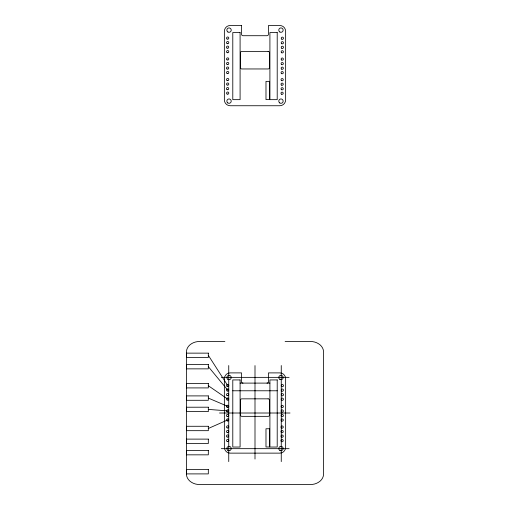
<?xml version="1.0" encoding="UTF-8"?>
<svg xmlns="http://www.w3.org/2000/svg" width="510" height="510" viewBox="0 0 510 510"><rect width="100%" height="100%" fill="white"/><g stroke="black" fill="none" stroke-linecap="round" stroke-linejoin="round"><path stroke-width="0.76" d="M208.322 428.476L227.677 419.928M224.884 341.522L199.493 341.522C193.526 341.362 186.539 345.385 186.43 351.919L186.43 474.102C186.539 480.643 193.526 484.666 199.493 484.5L310.507 484.5C316.474 484.666 323.461 480.643 323.57 474.102L323.57 351.919C323.461 345.385 316.474 341.362 310.507 341.522L285.115 341.522M221.302 377.355L289.094 377.355M240.089 383.106L269.911 383.106M232.751 390.781L277.249 390.781M219.51 413.011L290.012 413.011M221.302 448.666L289.094 448.666M208.322 409.402L227.677 410.875M208.322 398.093L227.677 406.342M208.322 385.719L227.677 399.069M208.322 366.645L227.677 390.01M208.322 355.336L227.677 385.477M281.259 365.536L281.259 461.601M255 365.594L255 459.038M228.741 365.536L228.741 461.601M266.998 383.106A1.46 1.46 0 0 0 268.458 381.646L268.458 372.893L279.805 372.893A5.833 5.833 0 0 1 285.638 378.726L285.638 447.295A5.833 5.833 0 0 1 279.805 453.135L230.195 453.135A5.833 5.833 0 0 1 224.362 447.295L224.362 378.726A5.833 5.833 0 0 1 230.195 372.893L241.542 372.893L241.542 381.646A1.46 1.46 0 0 0 243.002 383.106M208.322 364.433L186.437 364.465L186.437 368.858L208.322 368.858L208.322 364.433M208.322 407.197L186.437 407.229L186.437 411.615L208.322 411.615L208.322 407.197M208.322 450.419L186.437 450.445L186.437 454.837L208.322 454.837L208.322 450.419M241.542 25.5L230.195 25.5A5.833 5.833 0 0 0 224.362 31.333L224.362 99.909A5.833 5.833 0 0 0 230.195 105.742L279.805 105.742A5.833 5.833 0 0 0 285.638 99.909L285.638 31.333A5.833 5.833 0 0 0 279.805 25.5L268.458 25.5L268.458 34.253A1.46 1.46 0 0 1 266.998 35.713L243.002 35.713A1.46 1.46 0 0 1 241.542 34.253L241.542 25.5M240.089 32.538L232.79 32.538L232.79 99.654L240.089 99.654L240.089 32.538M277.21 32.538L269.911 32.538L269.911 99.654L277.21 99.654L277.21 32.538M268.107 51.446L241.848 51.446A1.46 1.46 0 0 0 240.388 52.906L240.388 67.498A1.46 1.46 0 0 0 241.848 68.958L268.107 68.958A1.46 1.46 0 0 0 269.567 67.498L269.567 52.906A1.46 1.46 0 0 0 268.107 51.446M269.631 81.364L265.984 81.364L265.984 99.597L269.631 99.597L269.631 81.364M208.322 353.137L186.437 353.137L186.437 357.536L208.322 357.536L208.322 353.137M240.089 379.931L232.79 379.931L232.79 447.04L240.089 447.04L240.089 379.931M277.21 379.931L269.911 379.931L269.911 447.04L277.21 447.04L277.21 379.931M208.322 383.52L186.437 383.52L186.437 387.912L208.322 387.912L208.322 383.52M208.322 395.9L186.437 395.9L186.437 400.293L208.322 400.293L208.322 395.9M268.107 398.839L241.848 398.839A1.46 1.46 0 0 0 240.388 400.299L240.388 414.885A1.46 1.46 0 0 0 241.848 416.345L268.107 416.345A1.46 1.46 0 0 0 269.567 414.885L269.567 400.299A1.46 1.46 0 0 0 268.107 398.839M208.322 426.277L186.437 426.277L186.437 430.676L208.322 430.676L208.322 426.277M269.631 428.751L265.984 428.751L265.984 446.989L269.631 446.989L269.631 428.751M208.322 439.116L186.437 439.116L186.437 443.515L208.322 443.515L208.322 439.116M208.322 469.5L186.437 469.5L186.437 473.898L208.322 473.898L208.322 469.5M227.122 43.579A1.109 1.109 0 0 0 228.786 42.617A1.109 1.109 0 0 0 227.122 41.654A1.109 1.109 0 0 0 227.122 43.579M227.001 48.112A1.109 1.109 0 0 0 228.729 47.271A1.109 1.109 0 0 0 227.135 46.193A1.109 1.109 0 0 0 227.001 48.112M227.122 52.638A1.109 1.109 0 0 0 228.786 51.676A1.109 1.109 0 0 0 227.122 50.713A1.109 1.109 0 0 0 227.122 52.638M227.052 59.868A1.109 1.109 0 0 0 228.78 59.026A1.109 1.109 0 0 0 227.192 57.949A1.109 1.109 0 0 0 227.052 59.868M227.122 64.445A1.109 1.109 0 0 0 228.786 63.482A1.109 1.109 0 0 0 227.122 62.52A1.109 1.109 0 0 0 227.122 64.445M227.001 68.977A1.109 1.109 0 0 0 228.729 68.136A1.109 1.109 0 0 0 227.135 67.059A1.109 1.109 0 0 0 227.001 68.977M227.122 73.504A1.109 1.109 0 0 0 228.786 72.541A1.109 1.109 0 0 0 227.122 71.578A1.109 1.109 0 0 0 227.122 73.504M227.122 85.017A1.109 1.109 0 0 0 228.786 84.054A1.109 1.109 0 0 0 227.122 83.092A1.109 1.109 0 0 0 227.122 85.017M227.052 80.44A1.109 1.109 0 0 0 228.78 79.598A1.109 1.109 0 0 0 227.192 78.521A1.109 1.109 0 0 0 227.052 80.44M227.001 89.55A1.109 1.109 0 0 0 228.729 88.708A1.109 1.109 0 0 0 227.135 87.631A1.109 1.109 0 0 0 227.001 89.55M227.122 94.069A1.109 1.109 0 0 0 228.786 93.107A1.109 1.109 0 0 0 227.122 92.144A1.109 1.109 0 0 0 227.122 94.069M281.616 73.638A1.109 1.109 0 0 0 283.286 72.681A1.109 1.109 0 0 0 281.628 71.712A1.109 1.109 0 0 0 281.616 73.638M281.692 69.156A1.109 1.109 0 0 0 283.362 68.2A1.109 1.109 0 0 0 281.705 67.231A1.109 1.109 0 0 0 281.692 69.156M281.66 64.579A1.109 1.109 0 0 0 283.337 63.622A1.109 1.109 0 0 0 281.673 62.653A1.109 1.109 0 0 0 281.66 64.579M281.794 39.181A1.109 1.109 0 0 0 283.464 38.231A1.109 1.109 0 0 0 281.8 37.262A1.109 1.109 0 0 0 281.794 39.181M281.724 52.772A1.109 1.109 0 0 0 283.394 51.822A1.109 1.109 0 0 0 281.73 50.847A1.109 1.109 0 0 0 281.724 52.772M281.8 48.291A1.109 1.109 0 0 0 283.471 47.341A1.109 1.109 0 0 0 281.807 46.365A1.109 1.109 0 0 0 281.8 48.291M281.769 43.72A1.109 1.109 0 0 0 283.439 42.763A1.109 1.109 0 0 0 281.781 41.794A1.109 1.109 0 0 0 281.769 43.72M281.514 94.21A1.109 1.109 0 0 0 283.184 93.253A1.109 1.109 0 0 0 281.52 92.284A1.109 1.109 0 0 0 281.514 94.21M281.59 89.728A1.109 1.109 0 0 0 283.26 88.772A1.109 1.109 0 0 0 281.596 87.803A1.109 1.109 0 0 0 281.59 89.728M281.584 80.618A1.109 1.109 0 0 0 283.254 79.662A1.109 1.109 0 0 0 281.59 78.693A1.109 1.109 0 0 0 281.584 80.618M281.558 85.151A1.109 1.109 0 0 0 283.228 84.195A1.109 1.109 0 0 0 281.571 83.226A1.109 1.109 0 0 0 281.558 85.151M281.686 60.046A1.109 1.109 0 0 0 283.356 59.09A1.109 1.109 0 0 0 281.698 58.121A1.109 1.109 0 0 0 281.686 60.046M227.811 102.943A2.187 2.187 0 0 0 231.215 101.286A2.187 2.187 0 0 0 228.078 99.163A2.187 2.187 0 0 0 227.811 102.943M279.741 102.943A2.187 2.187 0 0 0 283.146 101.286A2.187 2.187 0 0 0 280.009 99.163A2.187 2.187 0 0 0 279.741 102.943M279.869 32.009A2.187 2.187 0 0 0 283.152 30.109A2.187 2.187 0 0 0 279.869 28.216A2.187 2.187 0 0 0 279.869 32.009M227.938 32.009A2.187 2.187 0 0 0 231.221 30.109A2.187 2.187 0 0 0 227.938 28.216A2.187 2.187 0 0 0 227.938 32.009M227.052 39.009A1.109 1.109 0 0 0 228.78 38.167A1.109 1.109 0 0 0 227.192 37.09A1.109 1.109 0 0 0 227.052 39.009M227.122 390.972A1.109 1.109 0 0 0 228.786 390.01A1.109 1.109 0 0 0 227.122 389.047A1.109 1.109 0 0 0 227.122 390.972M227.065 395.55A1.109 1.109 0 0 0 228.735 394.587A1.109 1.109 0 0 0 227.065 393.624A1.109 1.109 0 0 0 227.065 395.55M227.122 400.031A1.109 1.109 0 0 0 228.786 399.069A1.109 1.109 0 0 0 227.122 398.106A1.109 1.109 0 0 0 227.122 400.031M227.052 407.26A1.109 1.109 0 0 0 228.78 406.419A1.109 1.109 0 0 0 227.192 405.342A1.109 1.109 0 0 0 227.052 407.26M227.052 411.793A1.109 1.109 0 0 0 228.78 410.952A1.109 1.109 0 0 0 227.192 409.874A1.109 1.109 0 0 0 227.052 411.793M227.065 416.409A1.109 1.109 0 0 0 228.735 415.446A1.109 1.109 0 0 0 227.065 414.483A1.109 1.109 0 0 0 227.065 416.409M227.122 420.89A1.109 1.109 0 0 0 228.786 419.928A1.109 1.109 0 0 0 227.122 418.965A1.109 1.109 0 0 0 227.122 420.89M227.052 432.365A1.109 1.109 0 0 0 228.78 431.524A1.109 1.109 0 0 0 227.192 430.446A1.109 1.109 0 0 0 227.052 432.365M227.122 427.871A1.109 1.109 0 0 0 228.786 426.908A1.109 1.109 0 0 0 227.122 425.952A1.109 1.109 0 0 0 227.122 427.871M227.065 436.981A1.109 1.109 0 0 0 228.735 436.018A1.109 1.109 0 0 0 227.065 435.055A1.109 1.109 0 0 0 227.065 436.981M227.122 441.462A1.109 1.109 0 0 0 228.786 440.5A1.109 1.109 0 0 0 227.122 439.537A1.109 1.109 0 0 0 227.122 441.462M281.616 421.024A1.109 1.109 0 0 0 283.286 420.074A1.109 1.109 0 0 0 281.628 419.105A1.109 1.109 0 0 0 281.616 421.024M281.692 416.542A1.109 1.109 0 0 0 283.362 415.593A1.109 1.109 0 0 0 281.705 414.624A1.109 1.109 0 0 0 281.692 416.542M281.66 411.972A1.109 1.109 0 0 0 283.337 411.015A1.109 1.109 0 0 0 281.673 410.046A1.109 1.109 0 0 0 281.66 411.972M281.794 386.574A1.109 1.109 0 0 0 283.464 385.624A1.109 1.109 0 0 0 281.8 384.648A1.109 1.109 0 0 0 281.794 386.574M281.724 400.165A1.109 1.109 0 0 0 283.394 399.209A1.109 1.109 0 0 0 281.73 398.24A1.109 1.109 0 0 0 281.724 400.165M281.8 395.683A1.109 1.109 0 0 0 283.471 394.727A1.109 1.109 0 0 0 281.807 393.758A1.109 1.109 0 0 0 281.8 395.683M281.769 391.106A1.109 1.109 0 0 0 283.439 390.156A1.109 1.109 0 0 0 281.781 389.181A1.109 1.109 0 0 0 281.769 391.106M281.514 441.596A1.109 1.109 0 0 0 283.184 440.646A1.109 1.109 0 0 0 281.52 439.671A1.109 1.109 0 0 0 281.514 441.596M281.59 437.115A1.109 1.109 0 0 0 283.26 436.165A1.109 1.109 0 0 0 281.596 435.189A1.109 1.109 0 0 0 281.59 437.115M281.584 428.011A1.109 1.109 0 0 0 283.254 427.055A1.109 1.109 0 0 0 281.59 426.086A1.109 1.109 0 0 0 281.584 428.011M281.558 432.544A1.109 1.109 0 0 0 283.228 431.587A1.109 1.109 0 0 0 281.571 430.618A1.109 1.109 0 0 0 281.558 432.544M281.686 407.439A1.109 1.109 0 0 0 283.356 406.483A1.109 1.109 0 0 0 281.698 405.514A1.109 1.109 0 0 0 281.686 407.439M227.811 450.336A2.187 2.187 0 0 0 231.215 448.679A2.187 2.187 0 0 0 228.078 446.556A2.187 2.187 0 0 0 227.811 450.336M279.869 450.419A2.187 2.187 0 0 0 283.152 448.519A2.187 2.187 0 0 0 279.869 446.626A2.187 2.187 0 0 0 279.869 450.419M279.869 379.395A2.187 2.187 0 0 0 283.152 377.502A2.187 2.187 0 0 0 279.869 375.609A2.187 2.187 0 0 0 279.869 379.395M227.938 379.395A2.187 2.187 0 0 0 231.221 377.502A2.187 2.187 0 0 0 227.938 375.609A2.187 2.187 0 0 0 227.938 379.395M227.122 386.44A1.109 1.109 0 0 0 228.786 385.477A1.109 1.109 0 0 0 227.122 384.514A1.109 1.109 0 0 0 227.122 386.44"/></g></svg>
